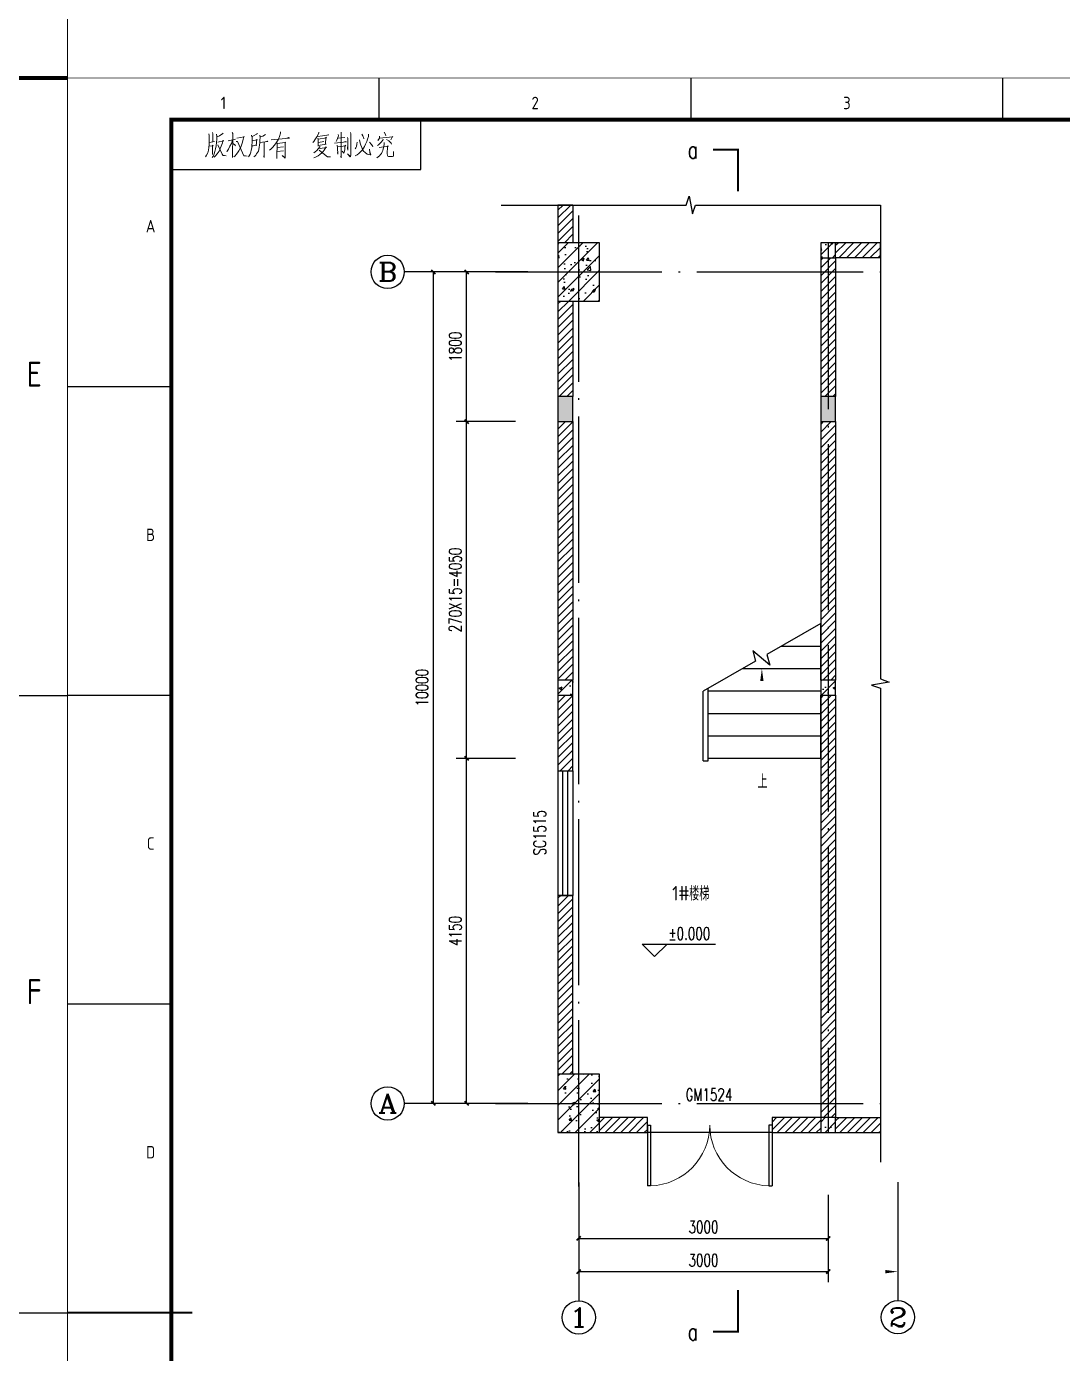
# Model space of a CAD drawing. Extents: x 93518 to 937116, y -359949 to 58022.
# Drawn here: x 852499 to 864959, y -174168 to -158210 of the extents above; entities that cross this region are included whole.
import ezdxf
from ezdxf.enums import TextEntityAlignment as Align

# ---------------------------------------------------------------- set-up
doc = ezdxf.new("R2010")
doc.units = 0
doc.header["$LTSCALE"] = 1000
doc.header["$MEASUREMENT"] = 0
doc.linetypes.add('DOTE', pattern=[2.42, 2, -0.2, 0.02, -0.2])
doc.layers.get('0').update_dxf_attribs({"color": 8, "linetype": 'CONTINUOUS'})
doc.layers.get('Defpoints').update_dxf_attribs({"color": 8, "linetype": 'CONTINUOUS'})
for name, color, linetype in [('AXIS', 8, 'CONTINUOUS'), ('AXIS_TEXT', 8, 'CONTINUOUS'), ('COLUMN', 8, 'CONTINUOUS'), ('DIM_ELEV', 8, 'CONTINUOUS'), ('DIM_SYMB', 8, 'CONTINUOUS'), ('DOTE', 8, 'DOTE'), ('PUB_HATCH', 8, 'CONTINUOUS'), ('PUB_TEXT', 8, 'CONTINUOUS'), ('STAIR', 8, 'CONTINUOUS'), ('WALL', 8, 'CONTINUOUS'), ('WINDOW', 8, 'CONTINUOUS'), ('WINDOW_TEXT', 8, 'CONTINUOUS')]:
    doc.layers.add(name, color=color, linetype=linetype)
doc.styles.add('_TCH_AXIS', font='complex.shx', dxfattribs={"bigfont": 'GBCBIG.shx'})
doc.styles.add('_TCH_DIM', font='simplex.shx', dxfattribs={"bigfont": 'gbcbig.shx'})
doc.styles.add('_TCH_DIM_T3', font='simplex.shx', dxfattribs={"width": 0.705882, "bigfont": 'gbcbig.shx'})
doc.styles.add('_TCH_LABEL', font='COMPLEX', dxfattribs={"bigfont": 'GBCBIG'})
doc.styles.add('_TCH_WINDOW', font='simplex.shx', dxfattribs={"bigfont": 'gbcbig.shx'})
doc.styles.add('COMPLEX', font='geditxt.shx', dxfattribs={"bigfont": 'hztxt1.shx'})
doc.styles.get("Standard").update_dxf_attribs({"font": 'GBENOR', "bigfont": 'GBCBIG'})
doc.dimstyles.new('_TCH_ARCH&&50', dxfattribs={"dimtxt": 148.75, "dimasz": 50, "dimexe": 125, "dimexo": 150, "dimgap": 63.125, "dimtad": 1, "dimdec": 0, "dimzin": 0, "dimdsep": 46, "dimtxsty": '_TCH_DIM_T3', "dimblk": 'ARCHTICK', "dimcen": 0.09, "dimclrt": 7, "dimazin": 2, "dimtfac": 1, "dimtdec": 0, "dimtix": 1, "dimtmove": 2, "dimatfit": 3, "dimfxl": 0, "dimtolj": 1, "dimtzin": 0, "dimarcsym": 0})
pattern_1 = [(45, (0, 0), (-88.388348, 88.388348), []), (50, (0, 0), (358.63009, -31.37607), [37.5, -412.5]), (355, (0, 0), (-69.37567, 376.09607), [30, -330]), (100.4514, (29.9, -2.6), (289.25469, 344.71977), [31.8701, -350.57106]), (46.1842, (0, 100), (533.62052, -82.7595), [56.25, -618.75]), (96.6356, (44.47, 93.1), (467.33135, 487.05894), [47.80514, -525.8565]), (351.1842, (0, 100), (467.33097, 487.0593), [45, -495]), (21, (50, 75), (298.45353, -201.30945), [37.5, -412.5]), (326, (50, 75), (121.65767, 362.57502), [30, -330]), (71.4514, (74.87, 58.22), (420.11131, 161.26525), [31.8701, -350.57106]), (37.5, (0, 0), (6.079928, 166.446927), [0, -326, 0, -335, 0, -331.25]), (7.5, (0, 0), (131.53477, 197.205856), [0, -191, 0, -318.5, 0, -126.25]), (327.5, (-111.5, 0), (266.911218, -11.277436), [0, -125, 0, -390, 0, -517.5]), (317.5, (-161.5, 0), (291.593085, 50.05249), [0, -162.5, 0, -259, 0, -367.5])]
pattern_2 = [(45, (0, 47.75), (-47.022601, 47.022601), [])]

# ---------------------------------------------------------------- blocks, each defined once
blk = doc.blocks.new('GEDI_WK_A1')
at = {"color": 3}
for p, q in [((831, 297), (841, 297)), ((831, 222.75), (841, 222.75)), ((831, 148.5), (841, 148.5))]:
    blk.add_line(p, q, dxfattribs=at)
at = {"color": 3, "const_width": 0.1}
blk.add_lwpolyline([(0, 0), (841, 0), (841, 594), (0, 594)], close=True, dxfattribs=at)
at = {"color": 3, "const_width": 0.5}
blk.add_lwpolyline([(826, 297), (841, 297)], dxfattribs=at)
at = {"color": 3}
for s, p in [('E', (837, 259.88)), ('F', (837, 185.62))]:
    blk.add_text(s, height=3, dxfattribs=at).set_placement(p, align=Align.CENTER)
blk = doc.blocks.new('GEDI_WK_A11')
at = {"color": 3}
for p, q in [((75, 584), (75, 594)), ((150, 584), (150, 594)), ((225, 584), (225, 594)), ((85, 572), (85, 584)), ((25, 572), (85, 572)), ((25, 519.75), (0, 519.75)), ((25, 445.5), (0, 445.5)), ((25, 371.25), (0, 371.25)), ((25, 297), (0, 297))]:
    blk.add_line(p, q, dxfattribs=at)
for points, const_width in [([(0, 0), (1050, 0), (1050, 594), (0, 594)], 0.1), ([(25, 10), (1040, 10), (1040, 584), (25, 584)], 1)]:
    blk.add_lwpolyline(points, close=True, dxfattribs=dict(at, const_width=const_width))
blk.add_lwpolyline([(30, 297, 0.5, 0.5, 0), (0, 297, 0.5, 0.5, 0)], format="xyseb", dxfattribs=at)
for s, p in [('1', (37.5, 588)), ('2', (112.5, 588)), ('3', (187.5, 588))]:
    blk.add_text(s, height=3, dxfattribs=at).set_placement(p, align=Align.MIDDLE)
for s, p in [('A', (20, 556.88)), ('B', (20, 482.62)), ('C', (20, 408.38)), ('D', (20, 334.12))]:
    blk.add_text(s, height=3, dxfattribs=at).set_placement(p, align=Align.CENTER)
blk = doc.blocks.new('GEDI_Copyright_2012')
at = {"color": 7, "lineweight": 0}
for points in [[(9.88, -3.13), (9.96, -3.43), (9.96, -5.33)], [(14.64, -3.13), (14.81, -3.38), (14.76, -3.33), (14.72, -9.13), (14.68, -8.72), (14.72, -8.13)], [(26.28, -2.98), (26.28, -3.23), (26.02, -4.08), (25.76, -4.68), (25.51, -5.08), (25.04, -5.83), (24.36, -6.63), (23.9, -7.13), (23.6, -7.38)], [(35.45, -3.03), (35.49, -3.23), (34.98, -4.18), (34.52, -4.83), (34.26, -5.23), (34.05, -5.53)], [(40.8, -3.03), (40.84, -3.28), (40.8, -9.23), (40.72, -8.88), (40.8, -8.53)], [(43.1, -3.13), (43.18, -3.43), (43.14, -8.23), (43.14, -8.53), (43.1, -8.78), (43.05, -8.88), (42.97, -8.98), (42.37, -8.23), (43.05, -8.88)], [(51.21, -3.03), (51.47, -3.58), (51.55, -3.93)], [(8.99, -3.43), (9.11, -3.83), (9.11, -5.03), (9.11, -5.93), (9.03, -6.73), (8.9, -7.33), (8.73, -8.03), (8.48, -8.53), (8.22, -8.93)], [(9.11, -6.38), (10.01, -6.28), (9.92, -6.13), (9.92, -8.38), (9.88, -8.08), (9.88, -7.68)], [(9.16, -5.48), (10.39, -5.28)], [(10.81, -3.53), (10.9, -4.03), (10.9, -4.68), (10.81, -5.53), (10.73, -6.33), (10.6, -7.03), (10.47, -7.68), (10.3, -8.23), (10.09, -8.72), (9.84, -9.08)], [(11.2, -5.43), (12.56, -5.08), (12.47, -4.93), (12.26, -5.58), (12, -6.38), (11.75, -6.98), (11.45, -7.63), (11.03, -8.23), (10.6, -8.68), (10.26, -9.03)], [(12.43, -3.23), (12.34, -3.38), (11.53, -3.88), (10.98, -4.13)], [(11.15, -6.08), (12.34, -8.63), (13.15, -8.68), (12.38, -8.58), (12.17, -8.28)], [(14.72, -4.88), (14.42, -5.73), (14.08, -6.43), (13.74, -7.13), (13.45, -7.63), (13.36, -7.78)], [(13.62, -5.08), (15.4, -4.68)], [(14.72, -5.63), (15.27, -6.03), (15.4, -6.33)], [(15.7, -4.48), (17.52, -4.18), (17.44, -4.03), (17.27, -4.68), (17.1, -5.43), (16.93, -5.93), (16.76, -6.43), (16.55, -6.93), (16.21, -7.48), (15.91, -7.98), (15.61, -8.43), (15.32, -8.72), (15.02, -8.98)], [(15.61, -5.23), (15.87, -5.28), (17.44, -8.72), (18.2, -8.83), (17.44, -8.63), (17.14, -8.08)], [(20.67, -3.38), (20.5, -3.48), (19.35, -4.13), (19.27, -3.73), (19.4, -4.13), (19.4, -5.43), (19.35, -6.23), (19.31, -6.78), (19.22, -7.33), (19.1, -7.83), (18.93, -8.33), (18.72, -8.68), (18.54, -8.98)], [(19.48, -6.38), (19.56, -6.33), (20.54, -6.18), (20.41, -6.23), (20.54, -4.68), (20.63, -4.88), (19.44, -5.13)], [(22.67, -3.58), (21.99, -3.98), (21.35, -4.13), (21.26, -3.73), (21.35, -4.33), (21.31, -4.93), (21.26, -5.58), (21.22, -6.13), (21.13, -6.63), (21.05, -7.18), (20.92, -7.58), (20.71, -7.88), (20.5, -8.23), (20.28, -8.53), (20.07, -8.78), (19.86, -8.98)], [(21.31, -5.53), (23.22, -5.23), (23.09, -5.18), (22.88, -5.28)], [(22.28, -5.43), (22.28, -9.13), (22.24, -8.88), (22.28, -8.48)], [(23.98, -4.83), (28.4, -4.43), (28.14, -4.33)], [(25.34, -5.53), (25.43, -5.73), (25.38, -9.03), (25.38, -9.33), (25.34, -9.03), (25.38, -8.68)], [(25.43, -5.73), (27.38, -5.53), (27.38, -5.43), (27.47, -5.53), (27.38, -5.58), (27.38, -9.08), (27.34, -9.28), (26.66, -8.63), (27.34, -9.18)], [(28.14, -4.33), (27.8, -4.48)], [(35.71, -6.38), (35.71, -6.53), (34.98, -7.43), (34.56, -7.78), (34.26, -8.03)], [(35.11, -4.08), (36.34, -3.93), (37.87, -3.68), (37.75, -3.63), (37.49, -3.73)], [(35.24, -4.43), (35.28, -4.73), (35.32, -5.58), (35.32, -6.38), (35.28, -6.23), (37.19, -5.93), (37.07, -5.93), (37.15, -4.23), (37.28, -4.38), (35.28, -4.68)], [(36.64, -5.28), (35.36, -5.48)], [(39.27, -5.63), (42.08, -5.33), (42.03, -5.33), (41.87, -5.28), (41.65, -5.38)], [(40.12, -3.58), (40.16, -3.88), (39.83, -4.93), (39.66, -5.23)], [(39.87, -6.13), (39.95, -6.68), (39.95, -6.78), (40, -8.28), (39.95, -7.98), (40, -7.73)], [(40, -6.58), (41.95, -6.28), (41.82, -6.13), (41.74, -6.53), (41.69, -7.18), (41.61, -7.63), (41.57, -7.93), (41.44, -8.08), (41.06, -7.58), (41.48, -8.03)], [(40.12, -4.48), (41.74, -4.33)], [(42.33, -4.33), (42.42, -4.58), (42.42, -7.33), (42.33, -6.83), (42.37, -6.53)], [(47.43, -3.48), (47.39, -4.03), (47.17, -4.73), (47, -5.28), (46.71, -5.88), (46.45, -6.48), (46.2, -6.88), (45.86, -7.38), (45.47, -7.78), (45.09, -8.13), (44.67, -8.48), (44.24, -8.72)], [(44.67, -5.43), (44.63, -5.93), (44.5, -6.48), (44.37, -6.83), (44.24, -7.03)], [(45.26, -4.88), (45.43, -5.63), (45.56, -6.18), (45.77, -6.68), (45.99, -7.23), (46.24, -7.63), (46.58, -7.93), (47.05, -8.28), (47.51, -8.43), (47.81, -8.48), (47.94, -8.48), (47.73, -7.78), (47.64, -7.13), (47.81, -8.48)], [(45.82, -3.53), (46.07, -3.93), (46.24, -4.28), (46.32, -4.48), (46.32, -4.63)], [(47.64, -5.43), (48.07, -5.93), (48.36, -6.28), (48.49, -6.58)], [(51.21, -5.48), (51.21, -5.83), (51.08, -6.58), (50.95, -7.03), (50.83, -7.43), (50.7, -7.78), (50.53, -8.13), (50.32, -8.43), (50.06, -8.68), (49.77, -8.93), (49.43, -9.18)], [(50.91, -4.68), (50.83, -4.98), (50.44, -5.43), (50.06, -5.83), (49.81, -6.03), (49.55, -6.23)], [(50.06, -3.98), (50.02, -4.33), (49.94, -4.58), (49.85, -4.83), (49.77, -4.98), (49.68, -5.03), (50.02, -4.43), (53.29, -4.13), (53.16, -4.03), (52.78, -4.83)], [(49.98, -6.68), (52.19, -6.43), (52.06, -6.28), (52.02, -6.58), (51.93, -8.18), (51.97, -8.63), (52.06, -8.78), (52.19, -8.88), (52.4, -8.88), (52.61, -8.88), (53.21, -8.88), (53.42, -8.78), (53.46, -8.72), (53.42, -7.68), (53.42, -8.78)], [(51.76, -4.78), (52.27, -5.13), (52.65, -5.43), (52.83, -5.68), (52.91, -5.88)], [(26.96, -6.58), (25.47, -6.73)], [(25.47, -7.68), (26.96, -7.53)], [(35.62, -6.88), (35.75, -6.98), (37.28, -6.68), (37.23, -6.53), (36.77, -7.33), (36.47, -7.68), (36.17, -7.98), (35.71, -8.38), (35.28, -8.72), (34.81, -8.98), (34.26, -9.23)], [(35.54, -7.38), (35.62, -7.43), (37.57, -8.98), (38.3, -8.93), (37.57, -8.93), (37.32, -8.78)]]:
    blk.add_lwpolyline(points, dxfattribs=at)
blk = doc.blocks.new('_ArchTick')
at = {"color": 0, "linetype": 'ByBlock', "const_width": 0.4}
blk.add_lwpolyline([(-0.5, -0.5), (0.5, 0.5)], dxfattribs=at)
blk = doc.blocks.new('*D292')
at = {"layer": 'AXIS', "color": 0, "lineweight": -2, "transparency": 16777216}
for p, q in [((859141, -172261), (859141, -172909)), ((862141, -172261), (862141, -172909)), ((859141, -172784), (862141, -172784))]:
    blk.add_line(p, q, dxfattribs=at)
at = {"layer": 'Defpoints', "color": 0, "transparency": 16777216}
for p in [(859141, -172111), (862141, -172111), (862141, -172784)]:
    blk.add_point(p, dxfattribs=at)
at = {"layer": 'AXIS', "color": 0, "lineweight": -2, "transparency": 16777216, "xscale": 50, "yscale": 50, "zscale": 50, "rotation": 180}
blk.add_blockref('_ArchTick', (859141, -172784), dxfattribs=at)
at = {"layer": 'AXIS', "color": 0, "lineweight": -2, "transparency": 16777216, "xscale": 50, "yscale": 50, "zscale": 50}
blk.add_blockref('_ArchTick', (862141, -172784), dxfattribs=at)
at = {"layer": 'AXIS', "color": 7, "transparency": 16777216, "insert": (860641, -172647), "char_height": 148.8, "attachment_point": 5, "style": '_TCH_DIM_T3'}
blk.add_mtext('\\A1;3000', dxfattribs=at)
blk = doc.blocks.new('*D293')
at = {"layer": 'AXIS', "color": 0, "lineweight": -2, "transparency": 16777216}
for p, q in [((859141, -172261), (859141, -173309)), ((862141, -172261), (862141, -173309)), ((859141, -173184), (862141, -173184))]:
    blk.add_line(p, q, dxfattribs=at)
at = {"layer": 'Defpoints', "color": 0, "transparency": 16777216}
for p in [(859141, -172111), (862141, -172111), (862141, -173184)]:
    blk.add_point(p, dxfattribs=at)
at = {"layer": 'AXIS', "color": 0, "lineweight": -2, "transparency": 16777216, "xscale": 50, "yscale": 50, "zscale": 50, "rotation": 180}
blk.add_blockref('_ArchTick', (859141, -173184), dxfattribs=at)
at = {"layer": 'AXIS', "color": 0, "lineweight": -2, "transparency": 16777216, "xscale": 50, "yscale": 50, "zscale": 50}
blk.add_blockref('_ArchTick', (862141, -173184), dxfattribs=at)
at = {"layer": 'AXIS', "color": 7, "transparency": 16777216, "insert": (860641, -173047), "char_height": 148.8, "attachment_point": 5, "style": '_TCH_DIM_T3'}
blk.add_mtext('\\A1;3000', dxfattribs=at)
blk = doc.blocks.new('*D294')
at = {"layer": 'AXIS', "color": 0, "lineweight": -2, "transparency": 16777216}
for p, q in [((858380, -167011), (857667, -167011)), ((857792, -171161), (857792, -167011)), ((858380, -171161), (857667, -171161))]:
    blk.add_line(p, q, dxfattribs=at)
at = {"layer": 'Defpoints', "color": 0, "transparency": 16777216}
for p in [(857792, -167011), (858530, -167011), (858530, -171161)]:
    blk.add_point(p, dxfattribs=at)
at = {"layer": 'AXIS', "color": 0, "lineweight": -2, "transparency": 16777216, "xscale": 50, "yscale": 50, "zscale": 50}
for p, rotation in [((857792, -167011), 90), ((857792, -171161), 270)]:
    blk.add_blockref('_ArchTick', p, dxfattribs=dict(at, rotation=rotation))
at = {"layer": 'AXIS', "color": 7, "transparency": 16777216, "insert": (857655, -169086), "char_height": 148.8, "attachment_point": 5, "rotation": 90, "style": '_TCH_DIM_T3'}
blk.add_mtext('\\A1;4150', dxfattribs=at)
blk = doc.blocks.new('*D295')
at = {"layer": 'AXIS', "color": 0, "lineweight": -2, "transparency": 16777216}
for p, q in [((858380, -162961), (857667, -162961)), ((857792, -167011), (857792, -162961)), ((858380, -167011), (857667, -167011))]:
    blk.add_line(p, q, dxfattribs=at)
at = {"layer": 'Defpoints', "color": 0, "transparency": 16777216}
for p in [(857792, -162961), (858530, -162961), (858530, -167011)]:
    blk.add_point(p, dxfattribs=at)
at = {"layer": 'AXIS', "color": 0, "lineweight": -2, "transparency": 16777216, "xscale": 50, "yscale": 50, "zscale": 50}
for p, rotation in [((857792, -162961), 90), ((857792, -167011), 270)]:
    blk.add_blockref('_ArchTick', p, dxfattribs=dict(at, rotation=rotation))
at = {"layer": 'AXIS', "color": 7, "transparency": 16777216, "insert": (857655, -164986), "char_height": 148.75, "attachment_point": 5, "rotation": 90, "style": '_TCH_DIM_T3'}
blk.add_mtext('\\A1;270X15=4050', dxfattribs=at)
blk = doc.blocks.new('*D296')
at = {"layer": 'AXIS', "color": 0, "lineweight": -2, "transparency": 16777216}
for p, q in [((858380, -161161), (857667, -161161)), ((857792, -162961), (857792, -161161)), ((858380, -162961), (857667, -162961))]:
    blk.add_line(p, q, dxfattribs=at)
at = {"layer": 'Defpoints', "color": 0, "transparency": 16777216}
for p in [(857792, -161161), (858530, -161161), (858530, -162961)]:
    blk.add_point(p, dxfattribs=at)
at = {"layer": 'AXIS', "color": 0, "lineweight": -2, "transparency": 16777216, "xscale": 50, "yscale": 50, "zscale": 50}
for p, rotation in [((857792, -161161), 90), ((857792, -162961), 270)]:
    blk.add_blockref('_ArchTick', p, dxfattribs=dict(at, rotation=rotation))
at = {"layer": 'AXIS', "color": 7, "transparency": 16777216, "insert": (857655, -162061), "char_height": 148.8, "attachment_point": 5, "rotation": 90, "style": '_TCH_DIM_T3'}
blk.add_mtext('\\A1;1800', dxfattribs=at)
blk = doc.blocks.new('*D297')
at = {"layer": 'AXIS', "color": 0, "lineweight": -2, "transparency": 16777216}
for p, q in [((858380, -161161), (857267, -161161)), ((857392, -171161), (857392, -161161)), ((858380, -171161), (857267, -171161))]:
    blk.add_line(p, q, dxfattribs=at)
at = {"layer": 'Defpoints', "color": 0, "transparency": 16777216}
for p in [(857392, -161161), (858530, -161161), (858530, -171161)]:
    blk.add_point(p, dxfattribs=at)
at = {"layer": 'AXIS', "color": 0, "lineweight": -2, "transparency": 16777216, "xscale": 50, "yscale": 50, "zscale": 50}
for p, rotation in [((857392, -161161), 90), ((857392, -171161), 270)]:
    blk.add_blockref('_ArchTick', p, dxfattribs=dict(at, rotation=rotation))
at = {"layer": 'AXIS', "color": 7, "transparency": 16777216, "insert": (857255, -166161), "char_height": 148.8, "attachment_point": 5, "rotation": 90, "style": '_TCH_DIM_T3'}
blk.add_mtext('\\A1;10000', dxfattribs=at)
blk = doc.blocks.new('$DorLib2D$00000002')
for p, q in [((-0.5, 0), (-0.5, 0.4875)), ((-0.475, 0.4875), (-0.5, 0.4875)), ((-0.475, 0), (-0.475, 0.4875)), ((0.475, 0), (0.475, 0.4875)), ((0.475, 0.4875), (0.5, 0.4875)), ((0.5, 0), (0.5, 0.4875)), ((-0.5, 0), (-0.475, 0)), ((0.5, 0), (0.475, 0))]:
    blk.add_line(p, q)
at = {"lineweight": 13}
for centre, start, end in [((-0.4875, 0), 0, 88.53072), ((0.4875, 0), 91.46928, 180)]:
    blk.add_arc(centre, 0.4875, start, end, dxfattribs=at)
blk = doc.blocks.new('$TCHSYS$WIN2D')
for p, q in [((-0.5, 0.5), (0.5, 0.5)), ((-0.5, 0.5), (-0.5, -0.5)), ((0.5, 0.5), (0.5, -0.5)), ((0.5, 0.167), (-0.5, 0.167)), ((0.5, -0.167), (-0.5, -0.167)), ((-0.5, -0.5), (0.5, -0.5))]:
    blk.add_line(p, q)
blk = doc.blocks.new('_AXISO')
blk.add_circle((0, 0), 0.5)
at = {"layer": 'AXIS_TEXT', "style": 'COMPLEX', "width": 1.041667}
blk.add_attdef('A', text='', height=0.56, dxfattribs=at).set_placement((-0.25, -0.28), (0.25, -0.28), align=Align.FIT)
blk = doc.blocks.new('_FZH')
blk.add_lwpolyline([(-0.5, -0.5), (0.5, -0.5), (0.5, 0.5), (-0.5, 0.5)], close=True)
at = {"layer": 'PUB_HATCH'}
blk.add_solid([(-0.5, -0.5), (0.5, -0.5), (-0.5, 0.5), (0.5, 0.5)], dxfattribs=at)

msp = doc.modelspace()

# ---------------------------------------------------------------- hatches: boundary and pattern name
at = {"layer": 'PUB_HATCH'}
h = msp.add_hatch(dxfattribs=at)
h.set_pattern_fill('普通砖', color=256, scale=50, style=0)
h.set_pattern_definition(pattern_2)
h.paths.add_polyline_path([(858890.9, -160810.7), (859070.9, -160810.7), (859070.9, -160356), (858890.9, -160356)])
h = msp.add_hatch(dxfattribs=at)
h.set_pattern_fill('钢筋混凝土', color=256, scale=50, style=0)
h.set_pattern_definition(pattern_1)
h.paths.add_polyline_path([(858890.9, -161510.7), (859390.9, -161510.7), (859390.9, -160810.7), (858890.9, -160810.7)])
h = msp.add_hatch(dxfattribs=at)
h.set_pattern_fill('钢筋混凝土', color=256, scale=50, style=0)
h.set_pattern_definition(pattern_1)
h.paths.add_polyline_path([(862050.9, -160990.7), (862230.9, -160990.7), (862230.9, -160810.7), (862050.9, -160810.7)])
h = msp.add_hatch(dxfattribs=at)
h.set_pattern_fill('普通砖', color=256, scale=50, style=0)
h.set_pattern_definition(pattern_2)
h.paths.add_polyline_path([(862230.9, -160810.7), (862230.9, -160990.7), (862768.4, -160990.7), (862768.4, -160810.7)])
h = msp.add_hatch(dxfattribs=at)
h.set_pattern_fill('普通砖', color=256, scale=50, style=0)
h.set_pattern_definition(pattern_2)
h.paths.add_polyline_path([(862050.9, -162660.7), (862230.9, -162660.7), (862230.9, -160990.7), (862050.9, -160990.7)])
h = msp.add_hatch(dxfattribs=at)
h.set_pattern_fill('普通砖', color=256, scale=50, style=0)
h.set_pattern_definition(pattern_2)
h.paths.add_polyline_path([(858890.9, -162660.7), (859070.9, -162660.7), (859070.9, -161510.7), (858890.9, -161510.7)])
h = msp.add_hatch(dxfattribs=at)
h.set_pattern_fill('普通砖', color=256, scale=50, style=0)
h.set_pattern_definition(pattern_2)
h.paths.add_polyline_path([(858890.9, -166070.7), (859070.9, -166070.7), (859070.9, -162960.7), (858890.9, -162960.7)])
h = msp.add_hatch(dxfattribs=at)
h.set_pattern_fill('普通砖', color=256, scale=50, style=0)
h.set_pattern_definition(pattern_2)
h.paths.add_polyline_path([(862050.9, -166070.7), (862230.9, -166070.7), (862230.9, -162960.7), (862050.9, -162960.7)])
h = msp.add_hatch(dxfattribs=at)
h.set_pattern_fill('钢筋混凝土', color=256, scale=50, style=0)
h.set_pattern_definition(pattern_1)
h.paths.add_polyline_path([(858890.9, -166250.7), (859070.9, -166250.7), (859070.9, -166070.7), (858890.9, -166070.7)])
h = msp.add_hatch(dxfattribs=at)
h.set_pattern_fill('钢筋混凝土', color=256, scale=50, style=0)
h.set_pattern_definition(pattern_1)
h.paths.add_polyline_path([(862050.9, -166250.7), (862230.9, -166250.7), (862230.9, -166070.7), (862050.9, -166070.7)])
h = msp.add_hatch(dxfattribs=at)
h.set_pattern_fill('普通砖', color=256, scale=50, style=0)
h.set_pattern_definition(pattern_2)
h.paths.add_polyline_path([(859070.9, -166250.7), (858890.9, -166250.7), (858890.9, -167160.7), (859070.9, -167160.7)])
h = msp.add_hatch(dxfattribs=at)
h.set_pattern_fill('普通砖', color=256, scale=50, style=0)
h.set_pattern_definition(pattern_2)
h.paths.add_polyline_path([(862230.9, -166250.7), (862050.9, -166250.7), (862050.9, -171330.7), (862230.9, -171330.7)])
h = msp.add_hatch(dxfattribs=at)
h.set_pattern_fill('普通砖', color=256, scale=50, style=0)
h.set_pattern_definition(pattern_2)
h.paths.add_polyline_path([(858890.9, -170810.7), (859070.9, -170810.7), (859070.9, -168660.7), (858890.9, -168660.7)])
h = msp.add_hatch(dxfattribs=at)
h.set_pattern_fill('钢筋混凝土', color=256, scale=50, style=0)
h.set_pattern_definition(pattern_1)
h.paths.add_polyline_path([(858890.9, -171510.7), (859390.9, -171510.7), (859390.9, -170810.7), (858890.9, -170810.7)])
h = msp.add_hatch(dxfattribs=at)
h.set_pattern_fill('普通砖', color=256, scale=50, style=0)
h.set_pattern_definition(pattern_2)
h.paths.add_polyline_path([(859390.9, -171510.7), (859965.9, -171510.7), (859965.9, -171330.7), (859390.9, -171330.7)])
h = msp.add_hatch(dxfattribs=at)
h.set_pattern_fill('普通砖', color=256, scale=50, style=0)
h.set_pattern_definition(pattern_2)
h.paths.add_polyline_path([(862050.9, -171510.7), (862050.9, -171330.7), (861465.9, -171330.7), (861465.9, -171510.7)])
h = msp.add_hatch(dxfattribs=at)
h.set_pattern_fill('钢筋混凝土', color=256, scale=50, style=0)
h.set_pattern_definition(pattern_1)
h.paths.add_polyline_path([(862050.9, -171510.7), (862230.9, -171510.7), (862230.9, -171330.7), (862050.9, -171330.7)])
h = msp.add_hatch(dxfattribs=at)
h.set_pattern_fill('普通砖', color=256, scale=50, style=0)
h.set_pattern_definition(pattern_2)
h.paths.add_polyline_path([(862230.9, -171330.7), (862230.9, -171510.7), (862768.4, -171510.7), (862768.4, -171330.7)])

# ---------------------------------------------------------------- linework, layer by layer
at = {"layer": 'AXIS'}
for p, q in [((858529.8, -161160.7), (857042.5, -161160.7)), ((858529.8, -171160.7), (857042.5, -171160.7)), ((859140.9, -172110.8), (859140.9, -173534.2)), ((862979.8, -172108.2), (862979.8, -173531.6))]:
    msp.add_line(p, q, dxfattribs=at)
for centre in [(859140.9, -173734.2), (862979.8, -173731.6)]:
    msp.add_circle(centre, 200, dxfattribs=at)
at = {"layer": 'COLUMN'}
for p, q in [((859390.9, -160810.7), (858890.9, -160810.7)), ((858890.9, -160810.7), (858890.9, -161510.7)), ((859390.9, -161510.7), (859390.9, -160810.7)), ((862230.9, -160810.7), (862050.9, -160810.7)), ((862050.9, -160810.7), (862050.9, -160990.7)), ((862230.9, -160990.7), (862230.9, -160810.7)), ((862050.9, -160990.7), (862230.9, -160990.7)), ((858890.9, -161510.7), (859390.9, -161510.7)), ((859070.9, -166070.7), (858890.9, -166070.7)), ((858890.9, -166070.7), (858890.9, -166250.7)), ((859070.9, -166250.7), (859070.9, -166070.7)), ((862230.9, -166070.7), (862050.9, -166070.7)), ((862050.9, -166070.7), (862050.9, -166250.7)), ((862230.9, -166250.7), (862230.9, -166070.7)), ((858890.9, -166250.7), (859070.9, -166250.7)), ((862050.9, -166250.7), (862230.9, -166250.7)), ((859390.9, -170810.7), (858890.9, -170810.7)), ((858890.9, -170810.7), (858890.9, -171510.7)), ((859390.9, -171510.7), (859390.9, -170810.7)), ((862230.9, -171330.7), (862050.9, -171330.7)), ((862050.9, -171330.7), (862050.9, -171510.7)), ((862230.9, -171510.7), (862230.9, -171330.7)), ((858890.9, -171510.7), (859390.9, -171510.7)), ((862050.9, -171510.7), (862230.9, -171510.7))]:
    msp.add_line(p, q, dxfattribs=at)
at = {"layer": 'DIM_ELEV'}
for p, q in [((860053.5, -169395.1), (859903.5, -169245.1)), ((859903.5, -169245.1), (860783.8, -169245.1)), ((860053.5, -169395.1), (860203.5, -169245.1))]:
    msp.add_line(p, q, dxfattribs=at)
at = {"layer": 'DIM_SYMB', "const_width": 25}
for points in [[(861056.2, -160191.5), (861056.2, -159691.5), (860756.2, -159691.5)], [(860756.2, -173905.7), (861056.2, -173905.7), (861056.2, -173405.7)]]:
    msp.add_lwpolyline(points, dxfattribs=at)
at = {"layer": 'DIM_SYMB'}
for points in [[(858209.3, -160356), (860432.6, -160356), (860470.8, -160251), (860507.9, -160461), (860545.1, -160356), (862768.4, -160356)], [(862768.4, -160356), (862768.4, -166055.7), (862873.4, -166093.9), (862663.4, -166130.9), (862768.4, -166168.2), (862768.4, -171867.9)]]:
    msp.add_lwpolyline(points, dxfattribs=at)
for points in [[(861343.4, -167145.7, 0, 0, 0), (861343.4, -165930.7, 0, 40, 0), (861343.4, -166080.7, 0, 0, 0)], [(862140.9, -173184.2, 0, 0, 0), (862979.8, -173184.2, 0, 40, 0), (862829.8, -173184.2, 0, 0, 0)]]:
    msp.add_lwpolyline(points, format="xyseb", dxfattribs=at)
at = {"layer": 'DOTE'}
for p, q in [((859140.9, -172160.7), (859140.9, -160356)), ((862140.9, -160810.7), (862140.9, -171510.7)), ((858140.9, -161160.7), (862768.4, -161160.7)), ((858140.9, -171160.7), (862768.4, -171160.7))]:
    msp.add_line(p, q, dxfattribs=at)
at = {"layer": 'STAIR'}
for p, q in [((862050.9, -165387.3), (861403.9, -165760.8)), ((862044.9, -165390.7), (862050.9, -165390.7)), ((862050.9, -166070.7), (862050.9, -165387.3)), ((861438.8, -165891.2), (861232.8, -165718.3)), ((861232.8, -165718.3), (861265.6, -165840.7)), ((861403.9, -165760.8), (861438.8, -165891.2)), ((861577.2, -165660.7), (862050.9, -165660.7)), ((861265.6, -165840.7), (860635.9, -166204.2)), ((861109.6, -165930.7), (862050.9, -165930.7)), ((860635.9, -167010.7), (860635.9, -166204.2)), ((860635.9, -167040.7), (860635.9, -166204.2)), ((860695.9, -167040.7), (860695.9, -166169.6)), ((860695.9, -166200.7), (862050.9, -166200.7)), ((862050.9, -167010.7), (862050.9, -166250.7)), ((860695.9, -166470.7), (862050.9, -166470.7)), ((860695.9, -166740.7), (862050.9, -166740.7)), ((860635.9, -167040.7), (860695.9, -167040.7)), ((860695.9, -167010.7), (862050.9, -167010.7))]:
    msp.add_line(p, q, dxfattribs=at)
at = {"layer": 'WALL'}
for p, q in [((858890.9, -160356), (858890.9, -160810.7)), ((859070.9, -160356), (858890.9, -160356)), ((859070.9, -160356), (859070.9, -160810.7)), ((862768.4, -160810.7), (862230.9, -160810.7)), ((862768.4, -160990.7), (862768.4, -160810.7)), ((862050.9, -160990.7), (862050.9, -162660.7)), ((862768.4, -160990.7), (862230.9, -160990.7)), ((862230.9, -160990.7), (862230.9, -162660.7)), ((858890.9, -161510.7), (858890.9, -162660.7)), ((859070.9, -161510.7), (859070.9, -162660.7)), ((858890.9, -162960.7), (858890.9, -166070.7)), ((859070.9, -162960.7), (859070.9, -166070.7)), ((862050.9, -162960.7), (862050.9, -166070.7)), ((862230.9, -162960.7), (862230.9, -166070.7)), ((858890.9, -166250.7), (858890.9, -167160.7)), ((859070.9, -167160.7), (859070.9, -166250.7)), ((862050.9, -166250.7), (862050.9, -171330.7)), ((862230.9, -166250.7), (862230.9, -171330.7)), ((858890.9, -167160.7), (859070.9, -167160.7)), ((859070.9, -168660.7), (858890.9, -168660.7)), ((858890.9, -168660.7), (858890.9, -170810.7)), ((859070.9, -170810.7), (859070.9, -168660.7)), ((859965.9, -171330.7), (859390.9, -171330.7)), ((859965.9, -171510.7), (859965.9, -171330.7)), ((862050.9, -171330.7), (861465.9, -171330.7)), ((861465.9, -171330.7), (861465.9, -171510.7)), ((862230.9, -171330.7), (862768.4, -171330.7)), ((862768.4, -171330.7), (862768.4, -171510.7)), ((859390.9, -171510.7), (859965.9, -171510.7)), ((861465.9, -171510.7), (862050.9, -171510.7)), ((862230.9, -171510.7), (862768.4, -171510.7))]:
    msp.add_line(p, q, dxfattribs=at)
at = {"layer": 'WINDOW'}
msp.add_line((861465.9, -171510.7), (859965.9, -171510.7), dxfattribs=at)

# ---------------------------------------------------------------- block references
for name, p, xscale, yscale, zscale in [('GEDI_WK_A1', (768891.4, -188528.9), 100, 100, 100), ('GEDI_WK_A11', (852991.4, -188528.9), 50, 50, 50), ('GEDI_Copyright_2012', (854241.4, -159328.9), 50, 50, 50)]:
    msp.add_blockref(name, p, dxfattribs=dict(xscale=xscale, yscale=yscale, zscale=zscale))
at = {"layer": 'AXIS'}
ref = msp.add_blockref('_AXISO', (856842.5, -161160.7), dxfattribs=dict(at, xscale=400, yscale=400, zscale=400))
ref.add_attrib('A', 'B', dxfattribs={"layer": 'AXIS_TEXT', "height": 226.3, "style": '_TCH_AXIS', "width": 1.235294}).set_placement((856729.3, -161273.9), (856955.6, -161273.9), align=Align.FIT)
ref = msp.add_blockref('_AXISO', (856842.5, -171160.7), dxfattribs=dict(at, xscale=400, yscale=400, zscale=400))
ref.add_attrib('A', 'A', dxfattribs={"layer": 'AXIS_TEXT', "height": 226.3, "style": '_TCH_AXIS', "width": 1.166667}).set_placement((856729.3, -171273.9), (856955.6, -171273.9), align=Align.FIT)
at = {"layer": 'COLUMN', "xscale": 180, "yscale": 300, "zscale": 300}
for p in [(858980.9, -162810.7), (862140.9, -162810.7)]:
    msp.add_blockref('_FZH', p, dxfattribs=at)
at = {"layer": 'WINDOW'}
ref = msp.add_blockref('$TCHSYS$WIN2D', (858980.9, -167910.7), dxfattribs=dict(at, xscale=1500, yscale=-180, zscale=1500, rotation=270))
ref.add_attrib('A', 'SC1515', (858746, -168178.2), dxfattribs={"layer": 'WINDOW_TEXT', "height": 148.75, "rotation": 90, "style": '_TCH_WINDOW', "width": 0.705882})
ref = msp.add_blockref('$DorLib2D$00000002', (860715.9, -171420.7), dxfattribs=dict(at, xscale=-1500, yscale=-1500, zscale=-1500))
ref.add_attrib('A', 'GM1524', (860425.9, -171130.1), dxfattribs={"layer": 'WINDOW_TEXT', "height": 148.75, "style": '_TCH_WINDOW', "width": 0.705882})

# ---------------------------------------------------------------- texts
at = {"layer": 'AXIS', "color": 7, "style": '_TCH_AXIS'}
for s, width, p, p2 in [('1', 2.333333, (859027.7, -173847.3), (859254, -173847.3)), ('2', 1.5, (862866.6, -173844.8), (863092.9, -173844.8))]:
    msp.add_text(s, height=226.3, dxfattribs=dict(at, width=width)).set_placement(p, p2, align=Align.FIT)
at = {"layer": 'DIM_ELEV', "color": 7, "style": '_TCH_DIM', "width": 0.705882}
msp.add_text('%%P0.000', height=148.75, dxfattribs=at).set_placement((860218.8, -169192.6))
at = {"layer": 'DIM_SYMB', "color": 7, "style": '_TCH_LABEL', "width": 0.705882}
for p in [(860452.6, -159797.7), (860452.6, -174012)]:
    msp.add_text('a', height=212.5, dxfattribs=at).set_placement(p)
at = {"layer": 'DIM_SYMB', "color": 7, "style": '_TCH_DIM'}
msp.add_text('上', height=168.8, dxfattribs=at).set_placement((861291.3, -167373.2))
at = {"layer": 'PUB_TEXT'}
for s, height, p in [('1#', 175, (860264.6, -168721.1)), ('楼梯', 168.79, (860468.8, -168721.1))]:
    msp.add_text(s, height=height, dxfattribs=at).set_placement(p)

# ---------------------------------------------------------------- dimensions: what is measured, and where the dimension line sits
at = {"layer": 'AXIS'}
for p1, p2, distance, picture, middle in [((858529.8, -171160.7), (858529.8, -161160.7), 1137.3, '*D297', (857255, -166160.7)), ((858529.8, -162960.7), (858529.8, -161160.7), 737.3, '*D296', (857655, -162060.7)), ((858529.8, -171160.7), (858529.8, -167010.7), 737.3, '*D294', (857655, -169085.7)), ((859140.9, -172110.8), (862140.9, -172110.8), -673.4, '*D292', (860640.9, -172646.7)), ((859140.9, -172110.8), (862140.9, -172110.8), -1073.4, '*D293', (860640.9, -173046.7))]:
    dim = msp.add_aligned_dim(p1=p1, p2=p2, distance=distance, dimstyle='_TCH_ARCH&&50', dxfattribs=at)
    dim.commit()
    dim.dimension.update_dxf_attribs({"geometry": picture, "text_midpoint": middle})
dim = msp.add_aligned_dim(p1=(858529.8, -167010.7), p2=(858529.8, -162960.7), distance=737.3, text='270X15=4050', dimstyle='_TCH_ARCH&&50', dxfattribs=at)
dim.commit()
dim.dimension.update_dxf_attribs({"geometry": '*D295', "text_midpoint": (857655, -164985.7)})

doc.saveas('drawing.dxf')
